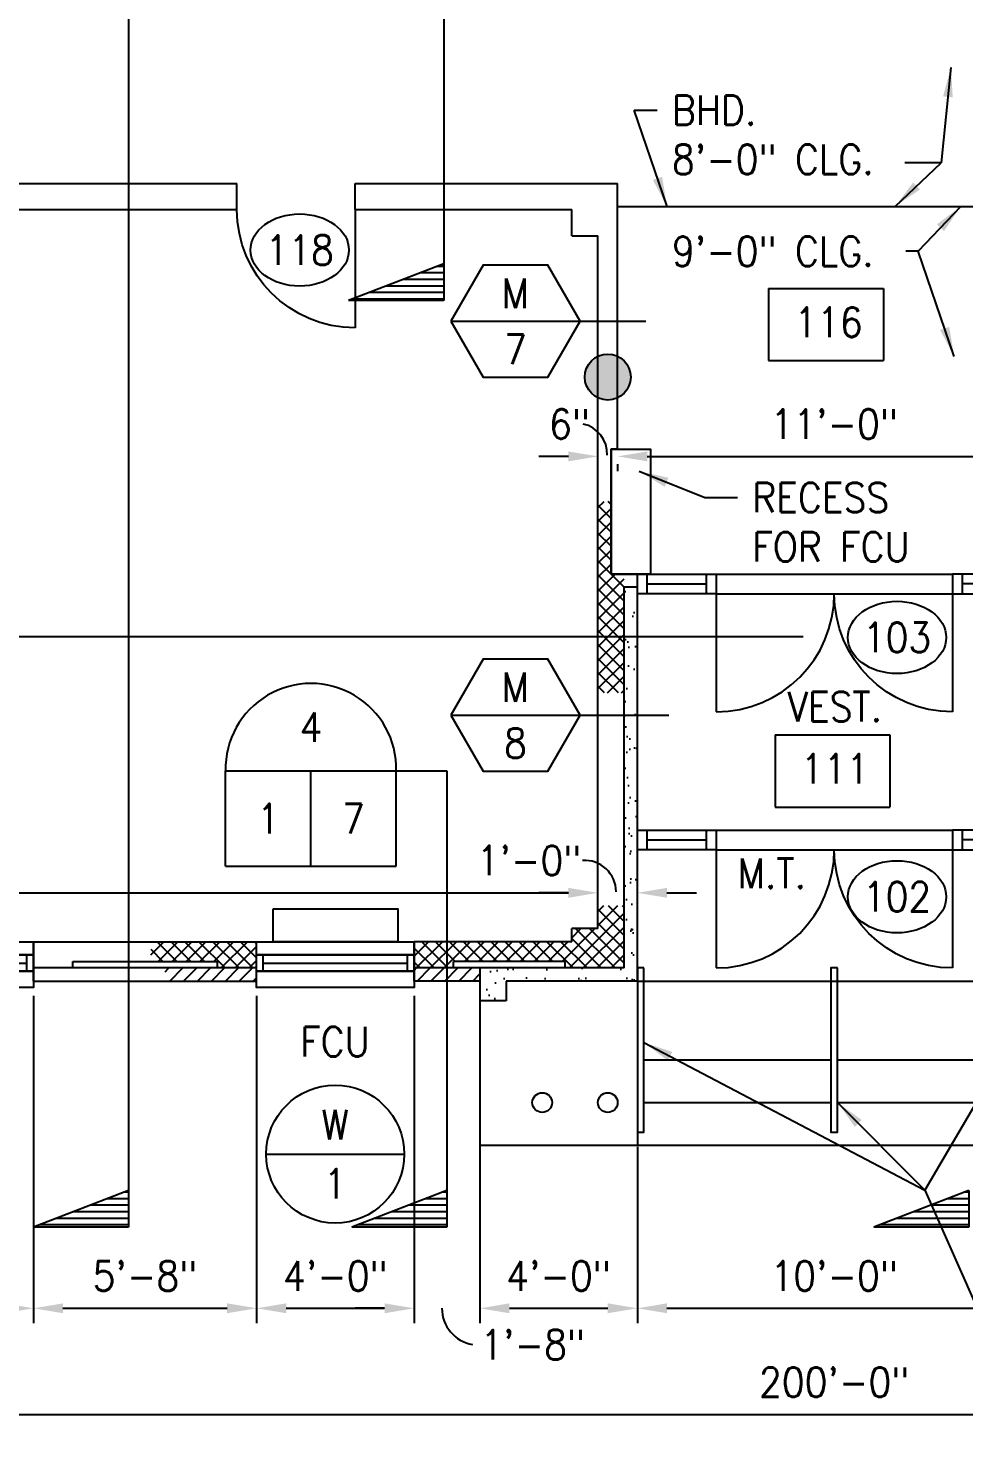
# Model space of a CAD drawing. Header units: inches. Extents: x 435 to 5963, y 191 to 2765.
# Drawn here: x 1657.5 to 1942.4, y 834.6 to 1267.5 of the extents above; entities that cross this region are included whole.
import ezdxf
from ezdxf.enums import TextEntityAlignment as Align

# ---------------------------------------------------------------- set-up
doc = ezdxf.new("R2010")
doc.units = ezdxf.units.IN
doc.header["$LTSCALE"] = 0.5
doc.header["$MEASUREMENT"] = 0
doc.linetypes.add('HIDDEN', pattern=[0.375, 0.25, -0.125])
doc.layers.get('0').update_dxf_attribs({"linetype": 'CONTINUOUS'})
doc.layers.get('Defpoints').update_dxf_attribs({"linetype": 'CONTINUOUS'})
for name, color, linetype in [('A-ANNO', 8, 'CONTINUOUS'), ('A-ANNO-DIMS', 7, 'CONTINUOUS'), ('A-ANNO-TEXT', 7, 'CONTINUOUS'), ('A-COLS', 2, 'CONTINUOUS'), ('A-DOOR', 3, 'CONTINUOUS'), ('A-DOOR-IDEN', 7, 'CONTINUOUS'), ('A-FLOR-HRAL', 2, 'CONTINUOUS'), ('A-FLOR-IDEN', 7, 'CONTINUOUS'), ('A-FLOR-LEVL', 2, 'CONTINUOUS'), ('A-FLOR-OVHD', 2, 'CONTINUOUS'), ('A-FLOR-STRS', 2, 'CONTINUOUS'), ('A-GLAZ', 3, 'CONTINUOUS'), ('A-GLAZ-IDEN', 7, 'CONTINUOUS'), ('A-GLAZ-SILL', 3, 'CONTINUOUS'), ('A-SECT-IDEN', 7, 'CONTINUOUS'), ('A-WALL', 2, 'CONTINUOUS'), ('A-WALL-IDEN', 7, 'CONTINUOUS'), ('M-HVAC-EQPM', 4, 'CONTINUOUS')]:
    doc.layers.add(name, color=color, linetype=linetype)
doc.styles.add('ROMANS', font='romans.shx', dxfattribs={"width": 0.9})
doc.dimstyles.new('DIM96', dxfattribs={"dimscale": 96, "dimtxt": 0.09375, "dimasz": 0.09375, "dimexe": 0.046875, "dimexo": 0.046875, "dimgap": 0.046875, "dimtad": 1, "dimdec": 4, "dimzin": 3, "dimdsep": 46, "dimlunit": 4, "dimtxsty": 'ROMANS', "dimcen": 0.046875, "dimaunit": 1, "dimadec": 0, "dimazin": 0, "dimtfac": 0.7, "dimtdec": 4, "dimtofl": 0, "dimtmove": 2, "dimatfit": 3, "dimfxl": 1, "dimfrac": 1, "dimtolj": 1, "dimtzin": 0, "dimarcsym": 0})
doc.dimstyles.new('DIM96A', dxfattribs={"dimscale": 96, "dimtxt": 0.09375, "dimasz": 0.09375, "dimexe": 0.046875, "dimexo": 0.046875, "dimgap": 0.046875, "dimtad": 1, "dimdec": 4, "dimzin": 3, "dimdsep": 46, "dimlunit": 4, "dimtxsty": 'ROMANS', "dimcen": 0.046875, "dimaunit": 1, "dimadec": 0, "dimazin": 0, "dimtfac": 0.7, "dimtdec": 4, "dimtofl": 0, "dimtmove": 2, "dimatfit": 3, "dimfxl": 1, "dimfrac": 1, "dimtolj": 1, "dimtzin": 0, "dimarcsym": 0})
doc.dimstyles.new('LED96', dxfattribs={"dimscale": 96, "dimtxt": 0.09375, "dimasz": 0.09375, "dimexe": 0.046875, "dimexo": 0.046875, "dimgap": 0.046875, "dimtad": 0, "dimdec": 4, "dimzin": 3, "dimdsep": 46, "dimlunit": 4, "dimtxsty": 'ROMANS', "dimcen": 0.046875, "dimaunit": 1, "dimadec": 0, "dimazin": 0, "dimtfac": 0.7, "dimtdec": 4, "dimtofl": 0, "dimtmove": 2, "dimatfit": 3, "dimfxl": 1, "dimfrac": 1, "dimtolj": 1, "dimtzin": 0, "dimarcsym": 0})
pattern_1 = [(45, (-1.4584, -2.4256), (-2.1213203, 2.1213203), []), (135, (-1.4584, -2.4256), (-2.1213203, -2.1213203), [])]

# ---------------------------------------------------------------- blocks, each defined once
blk = doc.blocks.new('SILL')
for points in [[(0, 0), (48, 0), (48, -4), (0, -4)], [(0, -9), (48, -9), (48, -14), (0, -14)]]:
    blk.add_lwpolyline(points, close=True)
blk = doc.blocks.new('GLAZ')
for p, q in [((2, -5), (2, 0)), ((46, -5), (46, 0)), ((2, -2.5), (46, -2.5))]:
    blk.add_line(p, q)
blk.add_lwpolyline([(0, 0), (48, 0), (48, -5), (0, -5)], close=True)
blk = doc.blocks.new('GLAZ0')
for p, q in [((3, 0), (3, 6)), ((21, 6), (21, 0)), ((3, 3), (21, 3))]:
    blk.add_line(p, q)
blk.add_lwpolyline([(24, 0), (0, 0), (0, 6), (24, 6)], close=True)
blk = doc.blocks.new('DOOR1')
at = {"color": 0, "linetype": 'ByBlock'}
blk.add_line((0, 0), (0, 1), dxfattribs=at)
blk.add_arc((0, 0), 1, 90, 180, dxfattribs=at)
blk = doc.blocks.new('*D111')
at = {"layer": 'A-ANNO-DIMS', "color": 0, "lineweight": -2}
for p, q in [((1351, 1000.03), (1351, 1008.67)), ((1831, 1004.32), (1831, 1008.67)), ((1360, 1004.17), (1822, 1004.17))]:
    blk.add_line(p, q, dxfattribs=at)
at = {"layer": 'A-ANNO-DIMS', "color": 0}
for points in [[(1360, 1005.67), (1360, 1002.67), (1351, 1004.17)], [(1822, 1005.67), (1822, 1002.67), (1831, 1004.17)]]:
    blk.add_solid(points, dxfattribs=at)
at = {"layer": 'Defpoints', "color": 0}
for p in [(1831, 1004.17), (1831, 999.82), (1351, 995.53)]:
    blk.add_point(p, dxfattribs=at)
at = {"layer": 'A-ANNO-DIMS', "color": 0, "insert": (1591, 1014.03), "char_height": 9, "attachment_point": 5, "style": 'ROMANS'}
blk.add_mtext('\\A1;40\'-0"', dxfattribs=at)
blk = doc.blocks.new('*D112')
at = {"layer": 'A-ANNO-DIMS', "color": 0, "lineweight": -2}
for p, q in [((1831, 1004.32), (1831, 1008.67)), ((1843, 1006.47), (1843, 1008.67)), ((1822, 1004.17), (1813, 1004.17)), ((1852, 1004.17), (1861, 1004.17))]:
    blk.add_line(p, q, dxfattribs=at)
at = {"layer": 'A-ANNO-DIMS', "color": 0}
for points in [[(1822, 1005.67), (1822, 1002.67), (1831, 1004.17)], [(1852, 1005.67), (1852, 1002.67), (1843, 1004.17)]]:
    blk.add_solid(points, dxfattribs=at)
at = {"layer": 'Defpoints', "color": 0}
for p in [(1843, 1004.17), (1843, 1001.97), (1831, 999.82)]:
    blk.add_point(p, dxfattribs=at)
at = {"layer": 'A-ANNO-DIMS', "color": 0, "insert": (1810.02, 1014.03), "char_height": 9, "attachment_point": 5, "style": 'ROMANS'}
blk.add_mtext('\\A1;1\'-0"', dxfattribs=at)
blk = doc.blocks.new('*D130')
at = {"layer": 'A-ANNO-DIMS', "color": 0, "lineweight": -2}
for p, q in [((703, 972.78), (703, 840.75)), ((3103, 972.78), (3103, 840.75)), ((712, 845.25), (3094, 845.25))]:
    blk.add_line(p, q, dxfattribs=at)
at = {"layer": 'A-ANNO-DIMS', "color": 0}
for points in [[(712, 846.75), (712, 843.75), (703, 845.25)], [(3094, 846.75), (3094, 843.75), (3103, 845.25)]]:
    blk.add_solid(points, dxfattribs=at)
at = {"layer": 'Defpoints', "color": 0}
for p in [(703, 977.28), (3103, 977.28), (3103, 845.25)]:
    blk.add_point(p, dxfattribs=at)
at = {"layer": 'A-ANNO-DIMS', "color": 0, "insert": (1903, 855.11), "char_height": 9, "attachment_point": 5, "style": 'ROMANS'}
blk.add_mtext('\\A1;200\'-0"', dxfattribs=at)
blk = doc.blocks.new('*D146')
at = {"layer": 'A-ANNO-DIMS', "color": 0, "lineweight": -2}
for p, q in [((1611, 972.78), (1611, 873.11)), ((1659, 972.78), (1659, 873.11)), ((1620, 877.61), (1650, 877.61))]:
    blk.add_line(p, q, dxfattribs=at)
at = {"layer": 'A-ANNO-DIMS', "color": 0}
for points in [[(1620, 879.11), (1620, 876.11), (1611, 877.61)], [(1650, 879.11), (1650, 876.11), (1659, 877.61)]]:
    blk.add_solid(points, dxfattribs=at)
at = {"layer": 'Defpoints', "color": 0}
for p in [(1611, 977.28), (1659, 977.28), (1659, 877.61)]:
    blk.add_point(p, dxfattribs=at)
at = {"layer": 'A-ANNO-DIMS', "color": 0, "insert": (1635, 887.47), "char_height": 9, "attachment_point": 5, "style": 'ROMANS'}
blk.add_mtext('\\A1;4\'-0"', dxfattribs=at)
blk = doc.blocks.new('*D147')
at = {"layer": 'A-ANNO-DIMS', "color": 0, "lineweight": -2}
for p, q in [((1659, 972.78), (1659, 873.11)), ((1727, 972.78), (1727, 873.11)), ((1668, 877.61), (1718, 877.61))]:
    blk.add_line(p, q, dxfattribs=at)
at = {"layer": 'A-ANNO-DIMS', "color": 0}
for points in [[(1668, 879.11), (1668, 876.11), (1659, 877.61)], [(1718, 879.11), (1718, 876.11), (1727, 877.61)]]:
    blk.add_solid(points, dxfattribs=at)
at = {"layer": 'Defpoints', "color": 0}
for p in [(1659, 977.28), (1727, 977.28), (1727, 877.61)]:
    blk.add_point(p, dxfattribs=at)
at = {"layer": 'A-ANNO-DIMS', "color": 0, "insert": (1693, 887.47), "char_height": 9, "attachment_point": 5, "style": 'ROMANS'}
blk.add_mtext('\\A1;5\'-8"', dxfattribs=at)
blk = doc.blocks.new('*D148')
at = {"layer": 'A-ANNO-DIMS', "color": 0, "lineweight": -2}
for p, q in [((1727, 972.78), (1727, 873.11)), ((1775, 972.78), (1775, 873.11)), ((1736, 877.61), (1766, 877.61))]:
    blk.add_line(p, q, dxfattribs=at)
at = {"layer": 'A-ANNO-DIMS', "color": 0}
for points in [[(1736, 879.11), (1736, 876.11), (1727, 877.61)], [(1766, 879.11), (1766, 876.11), (1775, 877.61)]]:
    blk.add_solid(points, dxfattribs=at)
at = {"layer": 'Defpoints', "color": 0}
for p in [(1727, 977.28), (1775, 977.28), (1775, 877.61)]:
    blk.add_point(p, dxfattribs=at)
at = {"layer": 'A-ANNO-DIMS', "color": 0, "insert": (1751, 887.47), "char_height": 9, "attachment_point": 5, "style": 'ROMANS'}
blk.add_mtext('\\A1;4\'-0"', dxfattribs=at)
blk = doc.blocks.new('*D149')
at = {"layer": 'A-ANNO-DIMS', "color": 0, "lineweight": -2}
for p, q in [((1775, 972.78), (1775, 873.11)), ((1795, 966.78), (1795, 873.11)), ((1766, 877.61), (1757, 877.61)), ((1804, 877.61), (1813, 877.61))]:
    blk.add_line(p, q, dxfattribs=at)
at = {"layer": 'A-ANNO-DIMS', "color": 0}
for points in [[(1766, 879.11), (1766, 876.11), (1775, 877.61)], [(1804, 879.11), (1804, 876.11), (1795, 877.61)]]:
    blk.add_solid(points, dxfattribs=at)
at = {"layer": 'Defpoints', "color": 0}
for p in [(1775, 977.28), (1795, 971.28), (1795, 877.61)]:
    blk.add_point(p, dxfattribs=at)
at = {"layer": 'A-ANNO-DIMS', "color": 0, "insert": (1811.12, 866.54), "char_height": 9, "attachment_point": 5, "style": 'ROMANS'}
blk.add_mtext('\\A1;1\'-8"', dxfattribs=at)
blk = doc.blocks.new('*D150')
at = {"layer": 'A-ANNO-DIMS', "color": 0, "lineweight": -2}
for p, q in [((1795, 966.78), (1795, 873.11)), ((1843, 926.78), (1843, 873.11)), ((1804, 877.61), (1834, 877.61))]:
    blk.add_line(p, q, dxfattribs=at)
at = {"layer": 'A-ANNO-DIMS', "color": 0}
for points in [[(1804, 879.11), (1804, 876.11), (1795, 877.61)], [(1834, 879.11), (1834, 876.11), (1843, 877.61)]]:
    blk.add_solid(points, dxfattribs=at)
at = {"layer": 'Defpoints', "color": 0}
for p in [(1795, 971.28), (1843, 931.28), (1843, 877.61)]:
    blk.add_point(p, dxfattribs=at)
at = {"layer": 'A-ANNO-DIMS', "color": 0, "insert": (1819, 887.47), "char_height": 9, "attachment_point": 5, "style": 'ROMANS'}
blk.add_mtext('\\A1;4\'-0"', dxfattribs=at)
blk = doc.blocks.new('*D151')
at = {"layer": 'A-ANNO-DIMS', "color": 0, "lineweight": -2}
for p, q in [((1843, 926.78), (1843, 873.11)), ((1963, 926.78), (1963, 873.11)), ((1852, 877.61), (1954, 877.61))]:
    blk.add_line(p, q, dxfattribs=at)
at = {"layer": 'A-ANNO-DIMS', "color": 0}
for points in [[(1852, 879.11), (1852, 876.11), (1843, 877.61)], [(1954, 879.11), (1954, 876.11), (1963, 877.61)]]:
    blk.add_solid(points, dxfattribs=at)
at = {"layer": 'Defpoints', "color": 0}
for p in [(1843, 931.28), (1963, 931.28), (1963, 877.61)]:
    blk.add_point(p, dxfattribs=at)
at = {"layer": 'A-ANNO-DIMS', "color": 0, "insert": (1903, 887.47), "char_height": 9, "attachment_point": 5, "style": 'ROMANS'}
blk.add_mtext('\\A1;10\'-0"', dxfattribs=at)
blk = doc.blocks.new('*D172')
at = {"layer": 'A-ANNO-DIMS', "color": 0, "lineweight": -2}
for p, q in [((1831, 1120.38), (1831, 1141.61)), ((1822, 1137.11), (1813, 1137.11)), ((1837, 1134.78), (1837, 1132.61)), ((1846, 1137.11), (1855, 1137.11))]:
    blk.add_line(p, q, dxfattribs=at)
at = {"layer": 'A-ANNO-DIMS', "color": 0}
for points in [[(1822, 1138.61), (1822, 1135.61), (1831, 1137.11)], [(1846, 1138.61), (1846, 1135.61), (1837, 1137.11)]]:
    blk.add_solid(points, dxfattribs=at)
at = {"layer": 'Defpoints', "color": 0}
for p in [(1837, 1139.28), (1837, 1137.11), (1831, 1115.88)]:
    blk.add_point(p, dxfattribs=at)
at = {"layer": 'A-ANNO-DIMS', "color": 0, "insert": (1822.35, 1146.96), "char_height": 9, "attachment_point": 5, "style": 'ROMANS'}
blk.add_mtext('\\A1;6"', dxfattribs=at)
blk = doc.blocks.new('*D173')
at = {"layer": 'A-ANNO-DIMS', "color": 0, "lineweight": -2}
for p, q in [((1969, 1131.84), (1969, 1141.61)), ((1837, 1134.78), (1837, 1132.61)), ((1846, 1137.11), (1960, 1137.11))]:
    blk.add_line(p, q, dxfattribs=at)
at = {"layer": 'A-ANNO-DIMS', "color": 0}
for points in [[(1846, 1138.61), (1846, 1135.61), (1837, 1137.11)], [(1960, 1138.61), (1960, 1135.61), (1969, 1137.11)]]:
    blk.add_solid(points, dxfattribs=at)
at = {"layer": 'Defpoints', "color": 0}
for p in [(1837, 1139.28), (1969, 1137.11), (1969, 1127.34)]:
    blk.add_point(p, dxfattribs=at)
at = {"layer": 'A-ANNO-DIMS', "color": 0, "insert": (1903, 1146.96), "char_height": 9, "attachment_point": 5, "style": 'ROMANS'}
blk.add_mtext('\\A1;11\'-0"', dxfattribs=at)
blk = doc.blocks.new('EQ01')
blk.add_lwpolyline([(-19, 10), (19, 10), (19, 0), (-19, 0)], close=True)
blk = doc.blocks.new('IDEN002')
blk.add_ellipse((0, 0), major_axis=(0.1562, 0), ratio=0.733333)
at = {"style": 'ROMANS', "width": 0.9}
blk.add_attdef('#', text='', height=0.0938, dxfattribs=at).set_placement((0, 0), align=Align.MIDDLE)
blk = doc.blocks.new('XXC')
blk.add_line((-0.2188, 0), (0.2188, 0))
blk.add_circle((0, 0), 0.2188)
at = {"style": 'ROMANS', "width": 0.9}
for tag, p in [('#', (0, 0.0937)), ('@', (0, -0.0938))]:
    blk.add_attdef(tag, text='', height=0.0938, dxfattribs=at).set_placement(p, align=Align.MIDDLE)
blk = doc.blocks.new('XXE')
h = blk.add_hatch()
h.set_pattern_fill('LINE', color=256, scale=16, angle=-90, style=0)
h.set_pattern_definition([(270, (1901, 1609.8756), (-2, -4e-16), [])])
h.paths.add_polyline_path([(0, 28.98), (-11.21, 0), (0, 0)])
for p, q in [((-11.21, 0), (0, 28.98)), ((0, 0), (0, 28.98)), ((-11.21, 0), (0, 0))]:
    blk.add_line(p, q)
blk = doc.blocks.new('XXB')
for p, q in [((-0.2708, 0), (0.2708, 0)), ((-0.2708, -0.3021), (-0.2708, 0)), ((0, -0.3021), (0, 0)), ((0.2708, -0.3021), (0.2708, 0)), ((-0.2708, -0.3021), (0.2708, -0.3021))]:
    blk.add_line(p, q)
blk.add_arc((0, 0.0069), 0.2709, 358.5347, 181.4653)
at = {"style": 'ROMANS', "width": 0.9}
for tag, p in [('$', (0, 0.1389)), ('#', (0.1354, -0.151)), ('@', (-0.1354, -0.151))]:
    blk.add_attdef(tag, text='', height=0.0938, dxfattribs=at).set_placement(p, align=Align.MIDDLE)
blk = doc.blocks.new('IDA')
blk.add_line((-0.2051, 0), (0.2051, 0))
blk.add_lwpolyline([(-0.2051, 0), (-0.1026, -0.1776), (0.1026, -0.1776), (0.2051, 0), (0.1026, 0.1776), (-0.1026, 0.1776)], close=True)
at = {"style": 'ROMANS', "width": 0.9}
for tag, p in [('@', (0, 0.0888)), ('#', (0, -0.0888))]:
    blk.add_attdef(tag, text='', height=0.0938, dxfattribs=at).set_placement(p, align=Align.MIDDLE)
blk = doc.blocks.new('XX01')
blk.add_hatch(color=256).paths.add_polyline_path([(7, 0, 1), (-7, 0, 1)])
blk.add_circle((0, 0), 7)
blk = doc.blocks.new('IDEN4')
for p, q in [((-0.1899, 0.1074), (0.1747, 0.1074)), ((-0.1899, 0.1074), (-0.1899, -0.1218)), ((0.1747, 0.1074), (0.1747, -0.1218)), ((-0.1899, -0.1218), (0.1747, -0.1218))]:
    blk.add_line(p, q)
at = {"style": 'ROMANS', "width": 0.9}
blk.add_attdef('#', text='', height=0.0938, dxfattribs=at).set_placement((0, 0), align=Align.MIDDLE)

msp = doc.modelspace()

# ---------------------------------------------------------------- hatches: boundary and pattern name
at = {"layer": 'A-ANNO'}
h = msp.add_hatch(dxfattribs=at)
h.set_pattern_fill('ANSI37', color=256, scale=24, style=0)
h.set_pattern_definition(pattern_1)
h.paths.add_polyline_path([(1839, 1101.28047), (1835, 1101.28047), (1835, 1123.36042), (1831, 1123.36042), (1831, 1082.28047), (1839, 1082.28047)])
h.paths.add_polyline_path([(1839, 1082.28047), (1831, 1082.28047), (1831, 1065.05803), (1839, 1065.05803)])
h = msp.add_hatch(dxfattribs=at)
h.set_pattern_fill('AR-SAND', color=256, scale=4, style=0)
h.set_pattern_definition([(37.5, (-1.4584, -2.4256), (-0.251973, 7.707295), [0, -6.08, 0, -6.8, 0, -6.5]), (7.5, (-1.458, -2.426), (7.079107, 11.288584), [0, -3.28, 0, -5.48, 0, -2.1]), (327.5, (-6.3784, -2.4256), (12.456567, 0.022636), [0, -2, 0, -7.2, 0, -9.4]), (317.5, (-6.378, -2.426), (12.024506, 3.5107), [0, -1, 0, -4.72, 0, -5.4])])
h.paths.add_polyline_path([(1839, 981.28047), (1795, 981.28047), (1795, 971.28047), (1803, 971.28047), (1803, 977.28047), (1843, 977.28047), (1843, 981.28047), (1843, 1058.28047), (1839, 1058.28047)])
h.paths.add_polyline_path([(1839, 1058.28047), (1843, 1058.28047), (1843, 1082.28047), (1839, 1082.28047)])
h.paths.add_polyline_path([(1843, 1097.28047), (1839, 1097.28047), (1839, 1082.28047), (1843, 1082.28047)])
h = msp.add_hatch(dxfattribs=at)
h.set_pattern_fill('ANSI37', color=256, scale=24, style=0)
h.set_pattern_definition(pattern_1)
h.paths.add_polyline_path([(1839, 1000.31082), (1831, 1000.31082), (1831, 993.28047), (1823, 993.28047), (1823, 989.28047), (1785, 989.28047), (1785, 981.28047), (1787, 981.28047), (1787, 983.28047), (1821, 983.28047), (1821, 981.28047), (1839, 981.28047)])
h.paths.add_polyline_path([(1785, 989.28047), (1775, 989.28047), (1775, 985.28047), (1775, 981.28047), (1785, 981.28047)])
h = msp.add_hatch(dxfattribs=at)
h.set_pattern_fill('ANSI37', color=256, scale=24, style=0)
h.set_pattern_definition(pattern_1)
h.paths.add_polyline_path([(1715, 983.28047), (1715, 981.28047), (1727, 981.28047), (1727, 985.28047), (1727, 989.28047), (1694.74378, 989.28047), (1694.74378, 983.28047)])
h = msp.add_hatch(dxfattribs=at)
h.set_pattern_fill('ANSI31', color=256, scale=24, style=0)
h.set_pattern_definition([(45, (8.2175, 2), (-2.1213203, 2.1213203), [])])
h.paths.add_polyline_path([(1727, 981.28047), (1699.08937, 981.28047), (1699.08937, 977.28047), (1727, 977.28047), (1727, 980.28047)])
h = msp.add_hatch(dxfattribs=at)
h.set_pattern_fill('ANSI31', color=256, scale=24, style=0)
h.set_pattern_definition([(45, (-1.4584, -2.4256), (-2.1213203, 2.1213203), [])])
h.paths.add_polyline_path([(1785, 977.28047), (1785, 981.28047), (1775, 981.28047), (1775, 980.28047), (1775, 977.28047)])
h.paths.add_polyline_path([(1795, 977.28047), (1795, 981.28047), (1785, 981.28047), (1785, 977.28047)])

# ---------------------------------------------------------------- linework, layer by layer
at = {"layer": 'A-ANNO-DIMS'}
for centre, radius, start, end in [((1824.57604, 1137.96716), 9.19847, 357.0389834, 77.9609387), ((1826.92579, 1004.44445), 9.60304, 0.4271989, 93.5875386), ((1794.78608, 877.70333), 11.34352, 180.4803686, 259.705855)]:
    msp.add_arc(centre, radius, start, end, dxfattribs=at)
at = {"layer": 'A-COLS'}
for centre in [(1814, 940.28047), (1834, 940.28047)]:
    msp.add_circle(centre, 3, dxfattribs=at)
at = {"layer": 'A-FLOR-HRAL'}
for points in [[(1845, 981.28047), (1843, 981.28047), (1843, 931.28047), (1845, 931.28047)], [(1904, 981.28047), (1902, 981.28047), (1902, 931.28047), (1904, 931.28047)]]:
    msp.add_lwpolyline(points, close=True, dxfattribs=at)
at = {"layer": 'A-FLOR-LEVL'}
for p, q in [((1867, 1101.28047), (1939, 1101.28047)), ((1867, 1095.28047), (1939, 1095.28047)), ((1867, 1023.28047), (1939, 1023.28047)), ((1867, 1017.28047), (1939, 1017.28047)), ((1843, 977.28047), (1843, 927.28047)), ((1795, 971.28047), (1795, 927.28047)), ((1795, 927.28047), (2011, 927.28047))]:
    msp.add_line(p, q, dxfattribs=at)
at = {"layer": 'A-FLOR-OVHD', "linetype": 'HIDDEN'}
for p, q in [((1837, 1213.28047), (1969, 1213.28047)), ((1843, 977.28047), (1963, 977.28047))]:
    msp.add_line(p, q, dxfattribs=at)
at = {"layer": 'A-FLOR-STRS'}
for p, q in [((1845, 953.28047), (1902, 953.28047)), ((1904, 953.28047), (1961, 953.28047)), ((1845, 940.28047), (1902, 940.28047)), ((1904, 940.28047), (1961, 940.28047))]:
    msp.add_line(p, q, dxfattribs=at)
at = {"layer": 'A-SECT-IDEN'}
for p, q in [((1688, 1713.28047), (1688, 902.28047)), ((1784, 1345.28047), (1784, 1184.57436)), ((1624.54163, 1082.28047), (1893.54163, 1082.28047)), ((1769.54163, 1041.28047), (1785, 1041.28047)), ((1785, 1041.28047), (1785, 902.28047))]:
    msp.add_line(p, q, dxfattribs=at)
at = {"layer": 'A-WALL'}
for p, q in [((1413, 1220.28047), (1721, 1220.28047)), ((1721, 1212.28047), (1721, 1220.28047)), ((1757, 1212.28047), (1757, 1220.28047)), ((1757, 1220.28047), (1837, 1220.28047)), ((1837, 1139.28047), (1837, 1220.28047)), ((1413, 1212.28047), (1721, 1212.28047)), ((1757, 1212.28047), (1823, 1212.28047)), ((1823, 1204.28047), (1823, 1212.28047)), ((1823, 1204.28047), (1831, 1204.28047)), ((1831, 993.28047), (1831, 1204.28047)), ((1837, 1139.28047), (1835, 1139.28047)), ((1843, 1101.28047), (1837, 1101.28047)), ((1843, 977.28047), (1843, 1101.28047)), ((1839, 981.28047), (1839, 1097.28047)), ((1843, 1097.28047), (1839, 1097.28047)), ((1823, 989.28047), (1823, 993.28047)), ((1831, 993.28047), (1823, 993.28047)), ((1659, 977.28047), (1659, 989.28047)), ((1659, 989.28047), (1727, 989.28047)), ((1727, 977.28047), (1727, 989.28047)), ((1775, 977.28047), (1775, 989.28047)), ((1823, 989.28047), (1775, 989.28047)), ((1671, 983.28047), (1715, 983.28047)), ((1671, 981.28047), (1671, 983.28047)), ((1715, 983.28047), (1715, 981.28047)), ((1787, 981.28047), (1787, 983.28047)), ((1821, 983.28047), (1787, 983.28047)), ((1821, 981.28047), (1821, 983.28047)), ((1727, 981.28047), (1659, 981.28047)), ((1839, 981.28047), (1775, 981.28047)), ((1795, 981.28047), (1795, 971.28047)), ((1659, 977.28047), (1727, 977.28047)), ((1795, 977.28047), (1775, 977.28047)), ((1843, 977.28047), (1803, 977.28047)), ((1803, 977.28047), (1803, 971.28047)), ((1803, 971.28047), (1795, 971.28047))]:
    msp.add_line(p, q, dxfattribs=at)
msp.add_lwpolyline([(1837, 1139.28047), (1835, 1139.28047), (1835, 1101.28047), (1843, 1101.28047)], dxfattribs=at)
at = {"layer": 'A-WALL-IDEN'}
for p, q in [((1825.54163, 1178.28047), (1845.54163, 1178.28047)), ((1825.54163, 1058.28047), (1852.54163, 1058.28047))]:
    msp.add_line(p, q, dxfattribs=at)
at = {"layer": 'M-HVAC-EQPM'}
msp.add_lwpolyline([(1835, 1139.28047), (1847, 1139.28047), (1847, 1101.28047), (1835, 1101.28047)], close=True, dxfattribs=at)

# ---------------------------------------------------------------- block references
at = {"layer": 'A-ANNO'}
msp.add_blockref('XX01', (1834, 1161.28047), dxfattribs=at)
at = {"layer": 'A-DOOR', "rotation": 180}
for p, xscale, yscale, zscale in [((1757, 1212.28047), -35.99999999999977, 35.99999999999977, 35.99999999999977), ((1939, 1095.28047), -36, 36, 36), ((1939, 1017.28047), -36, 36, 36)]:
    msp.add_blockref('DOOR1', p, dxfattribs=dict(at, xscale=xscale, yscale=yscale, zscale=zscale))
at = {"layer": 'A-DOOR', "xscale": -36, "yscale": -36, "zscale": 36}
for p in [(1867, 1095.28047), (1867, 1017.28047)]:
    msp.add_blockref('DOOR1', p, dxfattribs=at)
at = {"layer": 'A-DOOR-IDEN', "xscale": 96, "yscale": 96, "zscale": 96}
for p, values in [((1740.11709, 1199.9642), {'#': '118'}), ((1922.11709, 1081.9642), {'#': '103'}), ((1922.11709, 1002.9642), {'#': '102'})]:
    msp.add_blockref('IDEN002', p, dxfattribs=at).add_auto_attribs(values)
at = {"layer": 'A-FLOR-IDEN', "xscale": 96, "yscale": 96, "zscale": 96}
for p, values in [((1901.20267, 1177.97026), {'#': '116'}), ((1903.20267, 1041.97026), {'#': '111'})]:
    msp.add_blockref('IDEN4', p, dxfattribs=at).add_auto_attribs(values)
at = {"layer": 'A-GLAZ'}
for name, p in [('GLAZ0', (1843, 1095.28047)), ('GLAZ0', (1843, 1017.28047)), ('GLAZ', (1611, 985.28047)), ('GLAZ', (1727, 985.28047))]:
    msp.add_blockref(name, p, dxfattribs=at)
at = {"layer": 'A-GLAZ', "xscale": -1}
for p in [(1963, 1095.28047), (1963, 1017.28047)]:
    msp.add_blockref('GLAZ0', p, dxfattribs=at)
at = {"layer": 'A-GLAZ-IDEN', "xscale": 96, "yscale": 96, "zscale": 96}
msp.add_blockref('XXC', (1750.93102, 924.57436), dxfattribs=at).add_auto_attribs({'#': 'W', '@': '1'})
at = {"layer": 'A-GLAZ-SILL'}
for p in [(1611, 989.28047), (1727, 989.28047)]:
    msp.add_blockref('SILL', p, dxfattribs=at)
at = {"layer": 'A-SECT-IDEN', "xscale": -1, "rotation": 90}
for p in [(1784, 1184.57436), (1688, 902.28047), (1785, 902.28047), (1944, 902.28047)]:
    msp.add_blockref('XXE', p, dxfattribs=at)
at = {"layer": 'A-SECT-IDEN', "xscale": 96, "yscale": 96, "zscale": 96}
msp.add_blockref('XXB', (1743.54163, 1041.28047), dxfattribs=at).add_auto_attribs({'@': '1', '#': '7', '$': '4'})
at = {"layer": 'A-WALL-IDEN', "xscale": 96, "yscale": 96, "zscale": 96}
for p, values in [((1805.85103, 1178.28047), {'@': 'M', '#': '7'}), ((1805.85103, 1058.28047), {'@': 'M', '#': '8'})]:
    msp.add_blockref('IDA', p, dxfattribs=at).add_auto_attribs(values)
at = {"layer": 'M-HVAC-EQPM'}
msp.add_blockref('EQ01', (1751, 989.28047), dxfattribs=at)

# ---------------------------------------------------------------- texts
at = {"layer": 'A-ANNO-TEXT', "style": 'ROMANS', "width": 0.9}
for s, p in [('M.T.', (1873.54163, 1005.57436)), ('FCU', (1740.28015, 954.30795))]:
    msp.add_text(s, height=9, dxfattribs=at).set_placement(p)
at = {"layer": 'A-ANNO-TEXT', "char_height": 9, "style": 'ROMANS'}
for s, insert, attachment_point in [('\\A1;BHD.\\P8\'-0" CLG.', (1853.54163, 1247.07436), 1), ('\\A1;9\'-0" CLG.', (1853.54163, 1195.07436), 7), ('\\A1;RECESS\\PFOR FCU', (1878.04163, 1129.07436), 1)]:
    msp.add_mtext(s, dxfattribs=dict(at, insert=insert, attachment_point=attachment_point))
at = {"layer": 'A-FLOR-IDEN', "style": 'ROMANS', "width": 0.9}
msp.add_text('VEST.', height=9, dxfattribs=at).set_placement((1888.76065, 1056.37371))

# ---------------------------------------------------------------- dimensions: what is measured, and where the dimension line sits
at = {"layer": 'A-ANNO-DIMS'}
for base, p1, p2, dimstyle, picture, middle in [((1837, 1137.10617), (1831, 1115.88281), (1837, 1139.28047), 'DIM96A', '*D172', (1822.35494, 1146.96332)), ((1843, 1004.17153), (1831, 999.81732), (1843, 1001.97459), 'DIM96A', '*D112', (1810.01592, 1014.02868)), ((1795, 877.60823), (1775, 977.28047), (1795, 971.28047), 'DIM96', '*D149', (1811.11898, 866.5424))]:
    dim = msp.add_linear_dim(base=base, p1=p1, p2=p2, dimstyle=dimstyle, dxfattribs=at)
    dim.commit()
    dim.dimension.update_dxf_attribs({"geometry": picture, "text_midpoint": middle, "dimtype": 160})
for base, p1, p2, dimstyle, picture, middle in [((1969, 1137.10617), (1837, 1139.28047), (1969, 1127.34342), 'DIM96A', '*D173', (1903, 1146.96332)), ((1831, 1004.17153), (1351, 995.53217), (1831, 999.81732), 'DIM96A', '*D111', (1591, 1014.02868)), ((3103, 845.25085), (703, 977.28047), (3103, 977.28047), 'DIM96', '*D130', (1903, 855.10799)), ((1659, 877.60823), (1611, 977.28047), (1659, 977.28047), 'DIM96', '*D146', (1635, 887.46537)), ((1727, 877.60823), (1659, 977.28047), (1727, 977.28047), 'DIM96', '*D147', (1693, 887.46537)), ((1775, 877.60823), (1727, 977.28047), (1775, 977.28047), 'DIM96', '*D148', (1751, 887.46537)), ((1843, 877.60823), (1795, 971.28047), (1843, 931.28047), 'DIM96', '*D150', (1819, 887.46537)), ((1963, 877.60823), (1843, 931.28047), (1963, 931.28047), 'DIM96', '*D151', (1903, 887.46537))]:
    dim = msp.add_linear_dim(base=base, p1=p1, p2=p2, dimstyle=dimstyle, dxfattribs=at)
    dim.commit()
    dim.dimension.update_dxf_attribs({"geometry": picture, "text_midpoint": middle})

# ---------------------------------------------------------------- leaders
at = {"layer": 'A-ANNO-TEXT'}
for points in [[(1938.54163, 1255.57436), (1935.54163, 1226.57436), (1924.54163, 1226.57436)], [(1921.54163, 1213.28047), (1935.54163, 1226.57436)], [(1939.54163, 1167.57436), (1928.54163, 1199.57436)], [(1961, 965.57436), (1930.54163, 913.57436)], [(1845, 958.57436), (1930.54163, 913.57436), (1965.54163, 834.57436)], [(1904, 940.28047), (1930.54163, 913.57436)]]:
    msp.add_leader(points, dimstyle='LED96', override={"dimgap": 0.046875, "dimtad": 0}, dxfattribs=at)
at = {"layer": 'A-ANNO-TEXT', "annotation_type": 0, "has_hookline": 1}
for points, hookline_direction, text_width in [([(1852.04163, 1213.28047), (1842.04163, 1242.57436), (1849.04163, 1242.57436)], 0, 67.5), ([(1941.54163, 1213.28047), (1928.54163, 1199.57436), (1924.7702, 1199.57436)], 1, 67.5), ([(1843.54163, 1132.57436), (1863.54163, 1124.57436), (1873.54163, 1124.57436)], 0, 52.07143)]:
    msp.add_leader(points, dimstyle='LED96', override={"dimgap": 0.046875, "dimtad": 0}, dxfattribs=dict(at, hookline_direction=hookline_direction, text_width=text_width))

doc.saveas('drawing.dxf')
